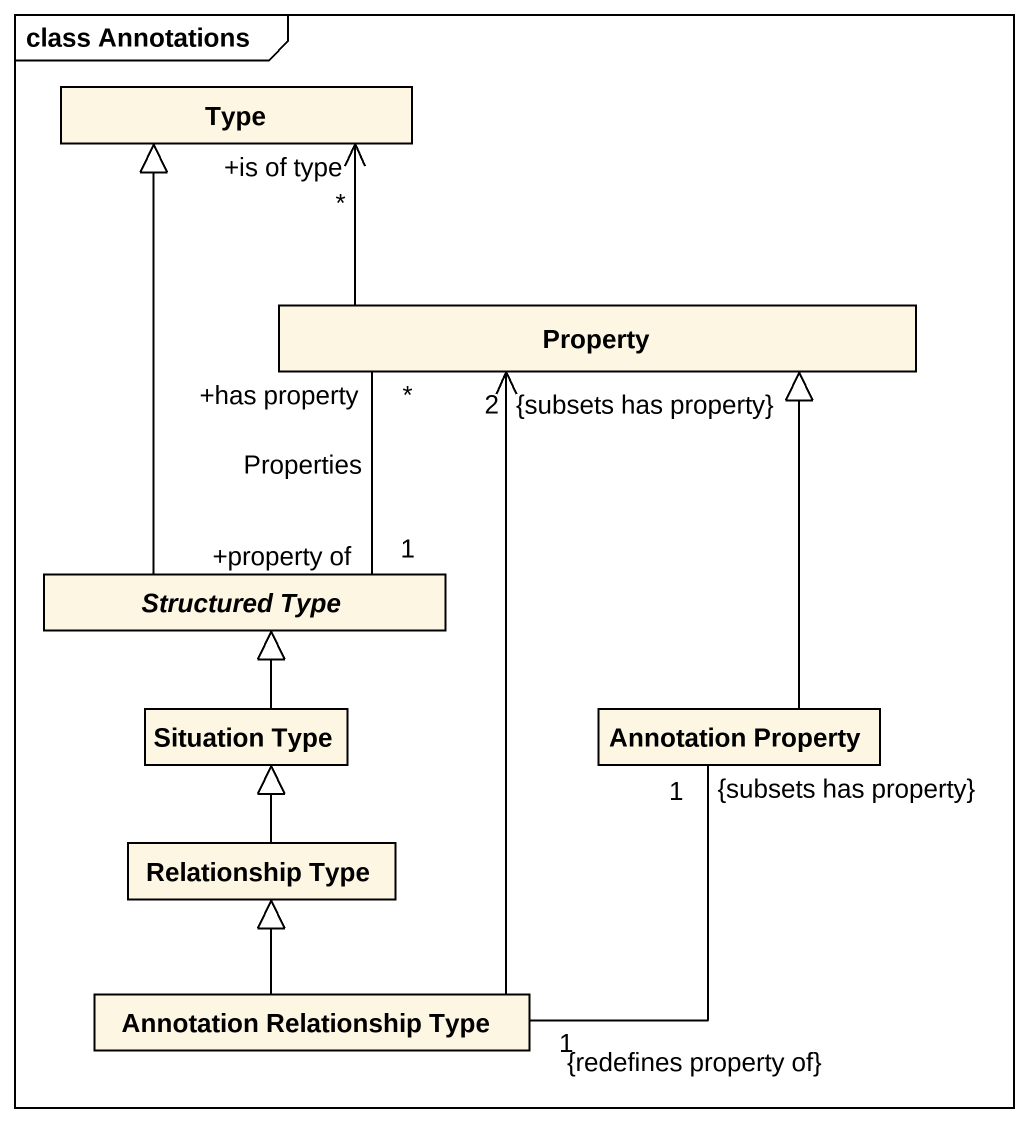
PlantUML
@startuml
mainframe class Annotations
hide circle
hide empty members
class Type
class Property
abstract class "Structured Type" as Structured_Type
class "Situation Type" as Situation_Type
class "Annotation Property" as Annotation_Property
class "Relationship Type" as Relationship_Type
class "Annotation Relationship Type" as Annotation_Relationship_Type
Property -up-> "+is of type\n*" Type
Structured_Type -up-|> Type
Structured_Type "+property of\n1" -up- "+has property\n*" Property : Properties
Situation_Type -up-|> Structured_Type
Annotation_Property -up-|> Property
Relationship_Type -up-|> Situation_Type
Annotation_Relationship_Type -up-> "2\n{subsets has property}" Property
Annotation_Relationship_Type "1\n{redefines property of}" -up- "1\n{subsets has property}" Annotation_Property
Annotation_Relationship_Type -up-|> Relationship_Type
@enduml
